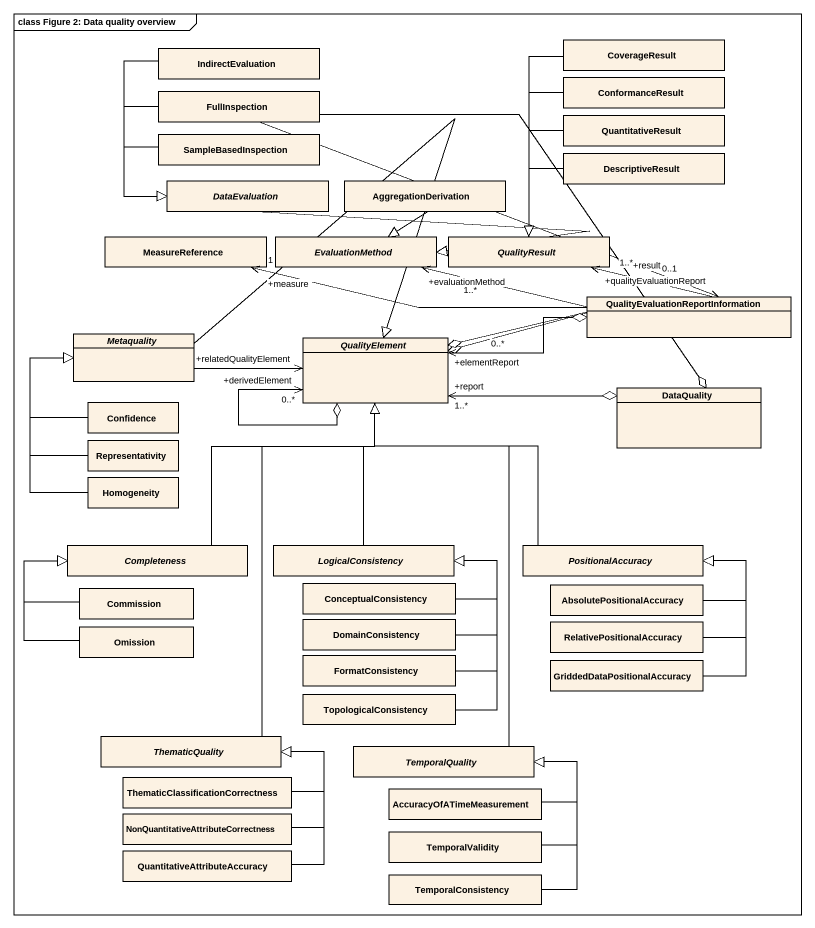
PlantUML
@startuml
mainframe class Figure 2: Data quality overview
hide circle
hide empty members
class IndirectEvaluation
class CoverageResult
class FullInspection
class ConformanceResult
class SampleBasedInspection
class QuantitativeResult
class DescriptiveResult
abstract class DataEvaluation
class AggregationDerivation
class MeasureReference
abstract class EvaluationMethod
abstract class QualityResult
class "QualityEvaluationReportInformation" as QualityEvaluationReportInfor
abstract class Metaquality
abstract class QualityElement
class Confidence
class DataQuality
class Representativity
class Homogeneity
abstract class Completeness
abstract class LogicalConsistency
abstract class PositionalAccuracy
class Commission
class ConceptualConsistency
class AbsolutePositionalAccuracy
class Omission
class DomainConsistency
class RelativePositionalAccuracy
class FormatConsistency
class "GriddedDataPositionalAccuracy" as GriddedDataPositionalAccurac
class TopologicalConsistency
abstract class ThematicQuality
abstract class TemporalQuality
class "ThematicClassificationCorrectness" as ThematicClassificationCorrec
class AccuracyOfATimeMeasurement
class "NonQuantitativeAttributeCorrectness" as NonQuantitativeAttributeCorr
class TemporalValidity
class "QuantitativeAttributeAccuracy" as QuantitativeAttributeAccurac
class TemporalConsistency
IndirectEvaluation --|> DataEvaluation
CoverageResult --|> QualityResult
FullInspection --|> DataEvaluation
ConformanceResult --|> QualityResult
SampleBasedInspection --|> DataEvaluation
QuantitativeResult --|> QualityResult
DescriptiveResult --|> QualityResult
DataEvaluation -right-|> EvaluationMethod
AggregationDerivation --|> EvaluationMethod
MeasureReference "+measure\n1" <--o QualityElement
EvaluationMethod "+evaluationMethod\n1..*" <--o QualityElement
QualityResult "+result\n1..*" <--o QualityElement
QualityEvaluationReportInfor "+qualityEvaluationReport\n0..1" <--o DataQuality
Metaquality -right-> "+relatedQualityElement" QualityElement
Metaquality -right-|> QualityElement
QualityElement "+elementReport\n0..*" <-right-o QualityEvaluationReportInfor
QualityElement "+derivedElement\n0..*" <--o QualityElement
QualityElement "+report\n1..*" <-right-o DataQuality
Confidence -up-|> Metaquality
Representativity -up-|> Metaquality
Homogeneity -up-|> Metaquality
Completeness -up-|> QualityElement
LogicalConsistency -up-|> QualityElement
PositionalAccuracy -up-|> QualityElement
Commission -up-|> Completeness
ConceptualConsistency -up-|> LogicalConsistency
AbsolutePositionalAccuracy -up-|> PositionalAccuracy
Omission -up-|> Completeness
DomainConsistency -up-|> LogicalConsistency
RelativePositionalAccuracy -up-|> PositionalAccuracy
FormatConsistency -up-|> LogicalConsistency
GriddedDataPositionalAccurac -up-|> PositionalAccuracy
TopologicalConsistency -up-|> LogicalConsistency
ThematicQuality -up-|> QualityElement
TemporalQuality -up-|> QualityElement
ThematicClassificationCorrec -up-|> ThematicQuality
AccuracyOfATimeMeasurement -up-|> TemporalQuality
NonQuantitativeAttributeCorr -up-|> ThematicQuality
TemporalValidity -up-|> TemporalQuality
QuantitativeAttributeAccurac -up-|> ThematicQuality
TemporalConsistency -up-|> TemporalQuality
@enduml
